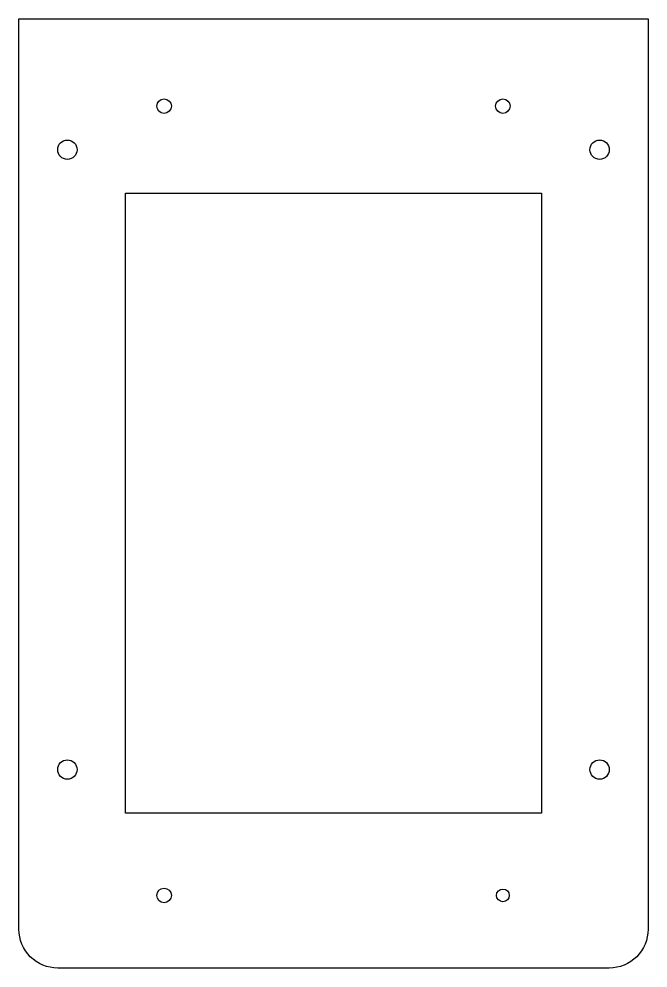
# Model space of a CAD drawing. Extents: x -100 to 30, y 794 to 990.
import ezdxf

# ---------------------------------------------------------------- set-up
doc = ezdxf.new("R2010")
doc.units = 0
doc.header["$MEASUREMENT"] = 0
doc.layers.get('0').update_dxf_attribs({"linetype": 'CONTINUOUS'})

# ---------------------------------------------------------------- blocks, each defined once
blk = doc.blocks.new('SKETCH024')
at = {"color": 211}
blk.add_lwpolyline([(-99.54, 802.43), (-99.54, 990.43), (30.46, 990.43), (30.46, 802.43, -0.414214), (22.46, 794.43), (-91.54, 794.43, -0.414214)], format="xyb", close=True, dxfattribs=at)
blk.add_lwpolyline([(-77.54, 954.43), (8.46, 954.43), (8.46, 826.43), (-77.54, 826.43)], close=True, dxfattribs=at)
for centre, radius in [((-69.54, 972.43, 131), 1.5), ((0.46, 972.43, 131), 1.5), ((-89.54, 963.43, 131), 2), ((20.46, 963.43, 131), 2), ((-89.54, 835.43, 131), 2), ((20.46, 835.43, 131), 2), ((-69.54, 809.43, 131), 1.5), ((0.46, 809.43, 131), 1.32)]:
    blk.add_circle(centre, radius, dxfattribs=at)

msp = doc.modelspace()

# ---------------------------------------------------------------- block references
at = {"color": 211}
msp.add_blockref('SKETCH024', (0, 0), dxfattribs=at)

doc.saveas('drawing.dxf')
